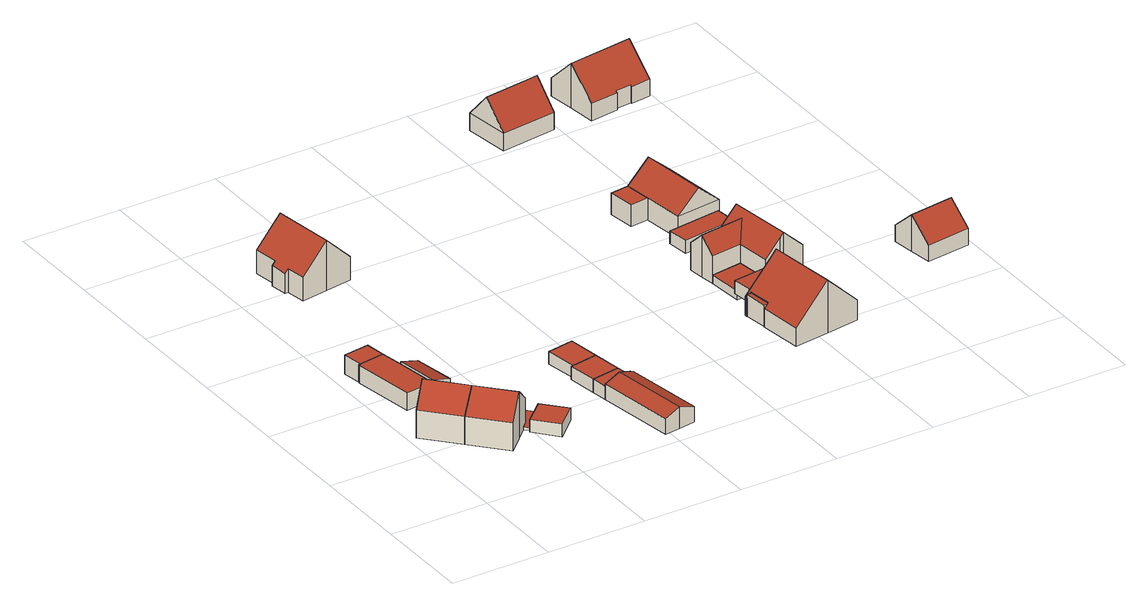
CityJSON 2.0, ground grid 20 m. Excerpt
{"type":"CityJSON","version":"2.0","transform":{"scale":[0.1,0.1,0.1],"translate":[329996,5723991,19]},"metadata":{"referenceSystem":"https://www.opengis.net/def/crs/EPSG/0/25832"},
"CityObjects":{
"building1":{"type":"Building","attributes":{"Geometrietyp2DReferenz":"3000","Gemeindeschluessel":"05170048","function":"31001_1010","roofType":"3100","measuredHeight":9.48},"address":[{"country":"Germany","locality":"Wesel","thoroughfareNumber":"18","thoroughfareName":"Marienstraße"}],"geometry":[{"type":"Solid","lod":"2","boundaries":[[[[0,1,2,3]],[[4,5,1,0]],[[6,7,5,4]],[[8,9,7,6]],[[10,11,9,8]],[[12,13,11,10]],[[14,15,13,12]],[[3,2,15,14]],[[0,3,14,12,4]],[[10,8,6,4,12]],[[1,5,7,9,11,13,15,2]]]],"semantics":{"surfaces":[{"type":"WallSurface"},{"type":"RoofSurface"},{"type":"GroundSurface"}],"values":[[0,0,0,0,0,0,0,0,1,1,2]]}}]},
"building2":{"type":"Building","attributes":{"Geometrietyp2DReferenz":"3000","Gemeindeschluessel":"05170048","function":"31001_2100","roofType":"1000","measuredHeight":3.67},"address":[{"country":"Germany","locality":"Wesel","thoroughfareNumber":"18","thoroughfareName":"Marienstraße"}],"geometry":[{"type":"Solid","lod":"2","boundaries":[[[[16,17,18,19]],[[20,21,17,16]],[[22,23,21,20]],[[24,25,23,22]],[[26,27,25,24]],[[28,29,27,26]],[[30,31,29,28]],[[19,18,31,30]],[[28,26,24,22,20,16,19,30]],[[17,21,23,25,27,29,31,18]]]],"semantics":{"surfaces":[{"type":"WallSurface"},{"type":"RoofSurface"},{"type":"GroundSurface"}],"values":[[0,0,0,0,0,0,0,0,1,2]]}}]},
"building3":{"type":"Building","attributes":{"Gemeindeschluessel":"05170048","Geometrietyp2DReferenz":"3000","function":"31001_1010"},"address":[{"country":"Germany","locality":"Wesel","thoroughfareNumber":"16","thoroughfareName":"Marienstraße"}],"children":["building3-1","building3-2"]},
"building3-1":{"type":"BuildingPart","attributes":{"roofType":"3100","measuredHeight":9.55},"parents":["building3"],"geometry":[{"type":"MultiSurface","lod":"2","boundaries":[[[32,33,34,35]],[[14,15,33,32]],[[12,13,15,14]],[[10,11,13,12]],[[36,37,38,39]],[[35,34,37,36]],[[14,32,35,12]],[[36,39,10,12,35]],[[33,15,13,11,38,37,34]],[[10,39,40,41]],[[41,40,38,11]]],"semantics":{"surfaces":[{"type":"WallSurface"},{"type":"RoofSurface"},{"type":"GroundSurface"},{"type":"ClosureSurface"}],"values":[0,0,0,0,0,0,1,1,2,0,3]}}]},
"building3-2":{"type":"BuildingPart","attributes":{"roofType":"1000","measuredHeight":3.06},"address":[{"country":"Germany","locality":"Wesel","thoroughfareNumber":"16","thoroughfareName":"Marienstraße"}],"parents":["building3"],"geometry":[{"type":"Solid","lod":"2","boundaries":[[[[42,43,44,45]],[[40,38,43,42]],[[45,44,11,41]],[[40,42,45,41]],[[43,38,11,44]],[[40,41,11,38]]]],"semantics":{"surfaces":[{"type":"WallSurface"},{"type":"RoofSurface"},{"type":"GroundSurface"},{"type":"ClosureSurface"}],"values":[[0,0,0,1,2,3]]}}]},
"building4":{"type":"Building","attributes":{"Geometrietyp2DReferenz":"3000","Gemeindeschluessel":"05170048","function":"31001_2463","roofType":"1000","measuredHeight":3.88},"address":[{"country":"Germany","locality":"Wesel","thoroughfareNumber":"18","thoroughfareName":"Marienstraße"}],"geometry":[{"type":"Solid","lod":"2","boundaries":[[[[22,46,47,48]],[[20,49,46,22]],[[50,51,49,20]],[[48,47,51,50]],[[20,22,48,50]],[[46,49,51,47]]]],"semantics":{"surfaces":[{"type":"WallSurface"},{"type":"RoofSurface"},{"type":"GroundSurface"}],"values":[[0,0,0,0,1,2]]}}]},
"building5":{"type":"Building","attributes":{"Geometrietyp2DReferenz":"3000","Gemeindeschluessel":"05170048","function":"31001_2723","roofType":"2100","measuredHeight":4.26},"address":[{"country":"Germany","locality":"Wesel","thoroughfareNumber":"16","thoroughfareName":"Marienstraße"}],"geometry":[{"type":"Solid","lod":"2","boundaries":[[[[52,53,54,55]],[[56,57,53,52]],[[58,59,57,56]],[[55,54,59,58]],[[56,52,55,58]],[[53,57,59,54]]]],"semantics":{"surfaces":[{"type":"WallSurface"},{"type":"RoofSurface"},{"type":"GroundSurface"}],"values":[[0,0,0,0,1,2]]}}]},
"building6":{"type":"Building","attributes":{"Geometrietyp2DReferenz":"3000","Gemeindeschluessel":"05170048","function":"51009_1610","roofType":"9999","measuredHeight":0.633},"geometry":[{"type":"Solid","lod":"2","boundaries":[[[[60,61,62,63,64,65,66]],[[64,67,68,65]],[[63,69,67,64]],[[62,37,69,63]],[[61,38,37,62]],[[60,43,38,61]],[[66,70,43,60]],[[65,68,70,66]],[[67,69,37,38,43,70,68]]]],"semantics":{"surfaces":[{"type":"RoofSurface"},{"type":"WallSurface"},{"type":"GroundSurface"}],"values":[[0,1,1,1,1,1,1,1,2]]}}]},
"building7":{"type":"Building","attributes":{"Geometrietyp2DReferenz":"3000","Gemeindeschluessel":"05170048","function":"31001_2463","roofType":"1000","measuredHeight":2.62},"address":[{"country":"Germany","locality":"Wesel","thoroughfareNumber":"16","thoroughfareName":"Marienstraße"}],"geometry":[{"type":"Solid","lod":"2","boundaries":[[[[71,72,73,74]],[[75,76,72,71]],[[77,78,76,75]],[[74,73,78,77]],[[75,71,74,77]],[[72,76,78,73]]]],"semantics":{"surfaces":[{"type":"WallSurface"},{"type":"RoofSurface"},{"type":"GroundSurface"}],"values":[[0,0,0,0,1,2]]}}]},
"building8":{"type":"Building","attributes":{"Geometrietyp2DReferenz":"3000","Gemeindeschluessel":"05170048","function":"31001_1010","roofType":"3100","measuredHeight":10.26},"address":[{"country":"Germany","locality":"Wesel","thoroughfareNumber":"4","thoroughfareName":"St.-Rochus-Straße"}],"geometry":[{"type":"Solid","lod":"2","boundaries":[[[[79,80,81,82]],[[83,84,80,79]],[[85,86,84,83]],[[87,88,86,85]],[[89,90,88,87]],[[91,92,90,89]],[[93,94,92,91]],[[95,96,94,93]],[[97,98,96,95]],[[82,81,98,97]],[[87,85,83,79,82,97,95,89]],[[93,91,89,95]],[[80,84,86,88,90,92,94,96,98,81]]]],"semantics":{"surfaces":[{"type":"WallSurface"},{"type":"RoofSurface"},{"type":"GroundSurface"}],"values":[[0,0,0,0,0,0,0,0,0,0,1,1,2]]}}]},
"building9":{"type":"Building","attributes":{"Geometrietyp2DReferenz":"3000","Gemeindeschluessel":"05170048","function":"31001_1010","roofType":"3100","measuredHeight":4.34},"address":[{"country":"Germany","locality":"Wesel","thoroughfareNumber":"4a","thoroughfareName":"Marienstraße"}],"geometry":[{"type":"Solid","lod":"2","boundaries":[[[[99,100,101,102]],[[103,104,100,99]],[[105,106,104,103]],[[107,108,106,105]],[[109,110,108,107]],[[111,112,110,109]],[[113,114,112,111]],[[102,101,114,113]],[[102,113,111,99]],[[109,107,105,103,99,111]],[[100,104,106,108,110,112,114,101]]]],"semantics":{"surfaces":[{"type":"WallSurface"},{"type":"RoofSurface"},{"type":"GroundSurface"}],"values":[[0,0,0,0,0,0,0,0,1,1,2]]}}]},
"building10":{"type":"Building","attributes":{"Geometrietyp2DReferenz":"3000","Gemeindeschluessel":"05170048","function":"31001_2723","roofType":"1000","measuredHeight":2.69},"address":[{"country":"Germany","locality":"Wesel","thoroughfareNumber":"4","thoroughfareName":"Marienstraße"}],"geometry":[{"type":"Solid","lod":"2","boundaries":[[[[115,104,116,117]],[[118,101,104,115]],[[119,120,101,118]],[[117,116,120,119]],[[118,115,117,119]],[[104,101,120,116]]]],"semantics":{"surfaces":[{"type":"WallSurface"},{"type":"RoofSurface"},{"type":"GroundSurface"}],"values":[[0,0,0,0,1,2]]}}]},
"building11":{"type":"Building","attributes":{"Geometrietyp2DReferenz":"3000","Gemeindeschluessel":"05170048","function":"31001_2463","roofType":"1000","measuredHeight":2.69},"address":[{"country":"Germany","locality":"Wesel","thoroughfareNumber":"4","thoroughfareName":"Marienstraße"}],"geometry":[{"type":"Solid","lod":"2","boundaries":[[[[121,122,123,124]],[[117,116,122,121]],[[119,120,116,117]],[[124,123,120,119]],[[117,121,124,119]],[[122,116,120,123]]]],"semantics":{"surfaces":[{"type":"WallSurface"},{"type":"RoofSurface"},{"type":"GroundSurface"}],"values":[[0,0,0,0,1,2]]}}]},
"building12":{"type":"Building","attributes":{"Geometrietyp2DReferenz":"3000","Gemeindeschluessel":"05170048","function":"51009_1611","roofType":"1000","measuredHeight":2.48},"geometry":[{"type":"Solid","lod":"2","boundaries":[[[[121,125,126,127]],[[128,129,125,121]],[[130,131,129,128]],[[127,126,131,130]],[[128,121,127,130]],[[125,129,131,126]]]],"semantics":{"surfaces":[{"type":"WallSurface"},{"type":"RoofSurface"},{"type":"GroundSurface"}],"values":[[0,0,0,0,1,2]]}}]},
"building13":{"type":"Building","attributes":{"Gemeindeschluessel":"05170048","Geometrietyp2DReferenz":"3000","function":"31001_1010"},"address":[{"country":"Germany","locality":"Wesel","thoroughfareNumber":"10","thoroughfareName":"Kapellenweg"}],"children":["building13-1","building13-2"]},
"building13-1":{"type":"BuildingPart","attributes":{"roofType":"3100","measuredHeight":10.78},"parents":["building13"],"geometry":[{"type":"MultiSurface","lod":"2","boundaries":[[[132,133,134,135]],[[136,137,133,132]],[[138,139,140,141]],[[142,143,139,138]],[[144,145,143,142]],[[146,147,145,144]],[[148,149,147,146]],[[150,151,149,148]],[[152,153,151,150]],[[154,155,153,152]],[[156,157,155,154]],[[135,134,157,156]],[[142,138,141,158,159,136,132,135,144]],[[156,154,152,150,148,146,144,135]],[[133,137,160,161,140,139,143,145,147,149,151,153,155,157,134]],[[162,160,137,163]],[[159,164,165]],[[165,164,162,163,136]],[[162,166,161,160]],[[159,158,167,164]],[[164,167,166,162]],[[166,168,140,161]],[[158,169,167]],[[167,169,141,168,166]]],"semantics":{"surfaces":[{"type":"WallSurface"},{"type":"RoofSurface"},{"type":"GroundSurface"},{"type":"ClosureSurface"}],"values":[0,0,0,0,0,0,0,0,0,0,0,0,1,1,2,0,0,3,0,0,3,0,0,3]}}]},
"building13-2":{"type":"BuildingPart","attributes":{"roofType":"1000","measuredHeight":4.34},"address":[{"country":"Germany","locality":"Wesel","thoroughfareNumber":"10","thoroughfareName":"Kapellenweg"}],"parents":["building13"],"geometry":[{"type":"MultiSurface","lod":"2","boundaries":[[[170,168,163,171]],[[164,167,170,171]],[[166,162,163,168]],[[170,169,141]],[[141,169,167,166,168]],[[167,164,162,166]],[[171,136,165]],[[164,165,136,163,162]]],"semantics":{"surfaces":[{"type":"WallSurface"},{"type":"RoofSurface"},{"type":"GroundSurface"},{"type":"ClosureSurface"}],"values":[0,1,2,0,3,3,0,3]}}]},
"building14":{"type":"Building","attributes":{"Geometrietyp2DReferenz":"3000","Gemeindeschluessel":"05170048","function":"51009_1610","roofType":"1000","measuredHeight":1.77},"geometry":[{"type":"Solid","lod":"2","boundaries":[[[[172,173,174,175]],[[176,177,173,172]],[[178,179,177,176]],[[175,174,179,178]],[[176,172,175,178]],[[173,177,179,174]]]],"semantics":{"surfaces":[{"type":"WallSurface"},{"type":"RoofSurface"},{"type":"GroundSurface"}],"values":[[0,0,0,0,1,2]]}}]},
"building15":{"type":"Building","attributes":{"Geometrietyp2DReferenz":"3000","Gemeindeschluessel":"05170048","function":"31001_2463","roofType":"1000","measuredHeight":2.77},"address":[{"country":"Germany","locality":"Wesel","thoroughfareNumber":"8","thoroughfareName":"Kapellenweg"}],"geometry":[{"type":"Solid","lod":"2","boundaries":[[[[180,181,182,183]],[[184,185,181,180]],[[186,187,185,184]],[[188,189,187,186]],[[190,191,189,188]],[[183,182,191,190]],[[188,186,184,180,183,190]],[[181,185,187,189,191,182]]]],"semantics":{"surfaces":[{"type":"WallSurface"},{"type":"RoofSurface"},{"type":"GroundSurface"}],"values":[[0,0,0,0,0,0,1,2]]}}]},
"building16":{"type":"Building","attributes":{"Geometrietyp2DReferenz":"3000","Gemeindeschluessel":"05170048","function":"31001_2463","roofType":"1000","measuredHeight":3.06},"address":[{"country":"Germany","locality":"Wesel","thoroughfareNumber":"10","thoroughfareName":"Kapellenweg"}],"geometry":[{"type":"Solid","lod":"2","boundaries":[[[[192,147,193,194]],[[195,143,147,192]],[[196,197,143,195]],[[194,193,197,196]],[[195,192,194,196]],[[147,143,197,193]]]],"semantics":{"surfaces":[{"type":"WallSurface"},{"type":"RoofSurface"},{"type":"GroundSurface"}],"values":[[0,0,0,0,1,2]]}}]},
"building17":{"type":"Building","attributes":{"Gemeindeschluessel":"05170048","Geometrietyp2DReferenz":"3000","function":"31001_1010"},"address":[{"country":"Germany","locality":"Wesel","thoroughfareNumber":"8","thoroughfareName":"Kapellenweg"}],"children":["building17-1","building17-2"]},
"building17-1":{"type":"BuildingPart","attributes":{"roofType":"3100","measuredHeight":9.64},"parents":["building17"],"geometry":[{"type":"Solid","lod":"2","boundaries":[[[[198,174,173,199]],[[200,201,202,203]],[[204,205,201,200]],[[206,207,205,204]],[[208,209,207,206]],[[210,211,209,208]],[[199,173,211,210]],[[203,198,199,210,208,200]],[[206,204,200,208]],[[174,202,201,205,207,209,211,173]],[[203,202,174,198]]]],"semantics":{"surfaces":[{"type":"WallSurface"},{"type":"RoofSurface"},{"type":"GroundSurface"},{"type":"ClosureSurface"}],"values":[[0,0,0,0,0,0,0,1,1,2,3]]}}]},
"building17-2":{"type":"BuildingPart","attributes":{"roofType":"5000","measuredHeight":8.47},"parents":["building17"],"geometry":[{"type":"Solid","lod":"2","boundaries":[[[[212,213,214,215]],[[203,202,213,212]],[[216,179,174,198]],[[215,214,179,216]],[[198,217,215,216]],[[198,203,217]],[[203,212,215,217]],[[213,202,174,179,214]],[[198,174,202,203]]]],"semantics":{"surfaces":[{"type":"WallSurface"},{"type":"RoofSurface"},{"type":"GroundSurface"},{"type":"ClosureSurface"}],"values":[[0,0,0,0,1,1,1,2,3]]}}]},
"building18":{"type":"Building","attributes":{"Geometrietyp2DReferenz":"3000","Gemeindeschluessel":"05170048","function":"31001_2463","roofType":"1000","measuredHeight":2.6},"address":[{"country":"Germany","locality":"Wesel","thoroughfareNumber":"6","thoroughfareName":"Kapellenweg"}],"geometry":[{"type":"Solid","lod":"2","boundaries":[[[[218,219,220,221]],[[222,223,219,218]],[[224,225,223,222]],[[221,220,225,224]],[[222,218,221,224]],[[219,223,225,220]]]],"semantics":{"surfaces":[{"type":"WallSurface"},{"type":"RoofSurface"},{"type":"GroundSurface"}],"values":[[0,0,0,0,1,2]]}}]},
"building19":{"type":"Building","attributes":{"Gemeindeschluessel":"05170048","Geometrietyp2DReferenz":"3000","function":"31001_1010"},"address":[{"country":"Germany","locality":"Wesel","thoroughfareNumber":"6","thoroughfareName":"Kapellenweg"}],"children":["building19-1","building19-2"]},
"building19-1":{"type":"BuildingPart","attributes":{"roofType":"3100","measuredHeight":8.41},"parents":["building19"],"geometry":[{"type":"MultiSurface","lod":"2","boundaries":[[[226,227,228,229]],[[230,231,227,226]],[[229,228,232,233]],[[226,234,230]],[[233,235,229]],[[229,235,234,226]],[[230,234,235,233]],[[227,231,232,228]],[[230,236,237,231]],[[232,237,236,233]]],"semantics":{"surfaces":[{"type":"WallSurface"},{"type":"RoofSurface"},{"type":"GroundSurface"},{"type":"ClosureSurface"}],"values":[0,0,0,0,0,1,1,2,0,3]}}]},
"building19-2":{"type":"BuildingPart","attributes":{"roofType":"1000","measuredHeight":4.38},"parents":["building19"],"geometry":[{"type":"Solid","lod":"2","boundaries":[[[[238,239,237,236]],[[240,241,239,238]],[[233,232,241,240]],[[240,238,236,233]],[[239,241,232,237]],[[236,237,232,233]]]],"semantics":{"surfaces":[{"type":"WallSurface"},{"type":"RoofSurface"},{"type":"GroundSurface"},{"type":"ClosureSurface"}],"values":[[0,0,0,1,2,3]]}}]},
"building20":{"type":"Building","attributes":{"Geometrietyp2DReferenz":"3000","Gemeindeschluessel":"05170048","function":"31001_1010","roofType":"3100","measuredHeight":8.88},"address":[{"country":"Germany","locality":"Wesel","thoroughfareNumber":"11","thoroughfareName":"St.-Rochus-Straße"}],"geometry":[{"type":"Solid","lod":"2","boundaries":[[[[242,243,244,245]],[[246,247,243,242]],[[248,249,247,246]],[[245,244,249,248]],[[242,250,246]],[[248,251,245]],[[245,251,250,242]],[[246,250,251,248]],[[243,247,249,244]]]],"semantics":{"surfaces":[{"type":"WallSurface"},{"type":"RoofSurface"},{"type":"GroundSurface"}],"values":[[0,0,0,0,0,0,1,1,2]]}}]},
"building21":{"type":"Building","attributes":{"Geometrietyp2DReferenz":"3000","Gemeindeschluessel":"05170048","function":"31001_1010","roofType":"3100","measuredHeight":7.52},"address":[{"country":"Germany","locality":"Wesel","thoroughfareNumber":"11","thoroughfareName":"Kapellenweg"}],"geometry":[{"type":"Solid","lod":"2","boundaries":[[[[252,253,254,255]],[[256,257,253,252]],[[258,259,257,256]],[[260,261,259,258]],[[262,263,261,260]],[[264,265,263,262]],[[266,267,265,264]],[[255,254,267,266]],[[266,264,262,260,255]],[[258,256,252,255,260]],[[253,257,259,261,263,265,267,254]]]],"semantics":{"surfaces":[{"type":"WallSurface"},{"type":"RoofSurface"},{"type":"GroundSurface"}],"values":[[0,0,0,0,0,0,0,0,1,1,2]]}}]},
"building22":{"type":"Building","attributes":{"Geometrietyp2DReferenz":"3000","Gemeindeschluessel":"05170048","function":"31001_1010","roofType":"3100","measuredHeight":9.13},"address":[{"country":"Germany","locality":"Wesel","thoroughfareNumber":"2","thoroughfareName":"Kapellenweg"}],"geometry":[{"type":"Solid","lod":"2","boundaries":[[[[268,269,270,271]],[[272,273,269,268]],[[274,275,273,272]],[[276,277,275,274]],[[278,279,277,276]],[[280,281,279,278]],[[282,283,281,280]],[[284,285,283,282]],[[286,287,285,284]],[[271,270,287,286]],[[268,271,286,284,282,280,278,272]],[[276,274,272,278]],[[269,273,275,277,279,281,283,285,287,270]]]],"semantics":{"surfaces":[{"type":"WallSurface"},{"type":"RoofSurface"},{"type":"GroundSurface"}],"values":[[0,0,0,0,0,0,0,0,0,0,1,1,2]]}}]}
},
"vertices":[
[29,259,112],[29,259,20],[0,230,20],[0,230,77],[32,261,115],[32,261,20],[56,283,87],[56,283,20],[65,291,77],[65,291,20],[126,226,77],[126,226,20],[93,195,115],[93,195,20],[59,165,77],[59,165,20],
[17,445,57],[17,445,21],[18,442,21],[18,442,57],[20,445,57],[20,445,21],[72,453,57],[72,453,21],[80,407,57],[80,407,21],[93,323,57],[93,323,21],[36,317,57],[36,317,21],[16,442,57],[16,442,21],
[119,101,77],[119,101,20],[151,132,20],[151,132,115],[183,162,77],[183,162,20],[165,183,20],[165,183,77],[165,183,51],[126,226,51],
[191,206,51],[191,206,20],[152,249,20],[152,249,51],
[72,453,18],[66,493,18],[66,493,57],[20,445,18],[14,486,57],[14,486,18],
[93,323,62],[93,323,20],[133,329,20],[133,329,49],[80,407,62],[80,407,20],[119,413,49],[119,413,20],
[191,206,26],[165,183,26],[183,162,26],[173,152,26],[181,144,26],[223,182,26],[196,211,26],[181,144,20],[223,182,20],[173,152,20],[196,211,20],
[263,139,43],[263,139,17],[223,182,17],[223,182,43],[220,100,43],[220,100,17],[181,144,43],[181,144,17],
[69,766,65],[69,766,25],[76,767,25],[76,767,73],[64,801,66],[64,801,25],[71,802,73],[71,802,25],[64,852,73],[64,852,25],[118,860,127],[118,860,25],[172,867,73],[172,867,25],[190,744,73],[190,744,25],[136,736,127],[136,736,25],[82,728,73],[82,728,25],
[384,170,62],[384,170,19],[351,165,19],[351,165,51],[409,174,54],[409,174,19],[416,175,51],[416,175,19],[441,18,51],[441,18,19],[441,15,51],[441,15,19],[408,11,62],[408,11,19],[376,6,51],[376,6,19],
[409,174,46],[404,206,19],[404,206,46],[351,165,46],[347,197,46],[347,197,19],
[395,264,46],[395,264,19],[338,255,19],[338,255,46],
[395,264,21],[386,328,21],[386,328,46],[342,256,46],[342,256,21],[332,319,46],[332,319,21],
[734,142,54],[734,142,17],[806,152,17],[806,152,124],[723,229,54],[723,229,17],[717,282,54],[717,282,17],[717,276,17],[717,276,54],[775,290,111],[775,290,17],[788,292,124],[788,292,17],[855,301,58],[855,301,17],[858,282,58],[858,282,17],[853,282,63],[853,282,17],[863,205,63],[863,205,17],[868,206,58],[868,206,17],[873,161,58],[873,161,17],[727,277,63],[733,230,63],[733,230,17],[727,277,17],[733,230,18],[723,229,18],[733,230,61],[731,230,61],[727,277,18],[727,277,61],[717,276,18],[725,277,61],
[717,276,61],[723,229,61],
[813,365,19],[813,365,1],[804,434,1],[804,434,19],[748,356,19],[748,356,1],[742,426,19],[742,426,1],
[743,356,42],[743,356,15],[748,317,15],[748,317,42],[813,365,42],[813,365,15],[846,369,42],[846,369,15],[852,329,42],[852,329,15],[771,320,42],[771,320,15],
[855,301,48],[852,329,17],[852,329,48],[775,290,48],[771,320,48],[771,320,17],
[804,434,57],[813,365,57],[837,499,97],[837,499,1],[796,494,1],[796,494,57],[878,504,57],[878,504,1],[896,375,57],[896,375,1],[854,370,97],[854,370,1],[846,369,89],[846,369,1],
[734,486,57],[734,486,1],[738,456,1],[738,456,86],[742,426,57],[829,468,86],
[847,574,43],[847,574,17],[738,560,17],[738,560,43],[852,531,43],[852,531,17],[743,517,43],[743,517,17],
[865,598,48],[865,598,4],[847,735,4],[847,735,48],[772,586,48],[772,586,4],[754,723,4],[754,723,48],[818,592,89],[801,729,89],[761,669,48],[761,669,4],
[724,664,48],[724,664,4],[717,718,48],[717,718,4],
[766,1093,52],[766,1093,17],[652,1078,17],[652,1078,52],[778,1001,52],[778,1001,17],[664,987,52],[664,987,17],[772,1047,106],[658,1032,106],
[1179,279,48],[1179,279,15],[1173,324,15],[1173,324,90],[1179,278,48],[1179,278,15],[1089,266,48],[1089,266,15],[1083,312,90],[1083,312,15],[1077,357,48],[1077,357,15],[1167,369,48],[1167,369,15],[1170,348,68],[1170,348,15],
[850,991,52],[850,991,17],[908,999,17],[908,999,51],[843,1047,108],[843,1047,17],[836,1101,54],[836,1101,17],[968,1118,54],[968,1118,17],[975,1065,108],[975,1065,17],[982,1009,51],[982,1009,17],[941,1003,51],[941,1003,17],[941,1006,54],[941,1006,17],[907,1002,54],[907,1002,17]
]}
